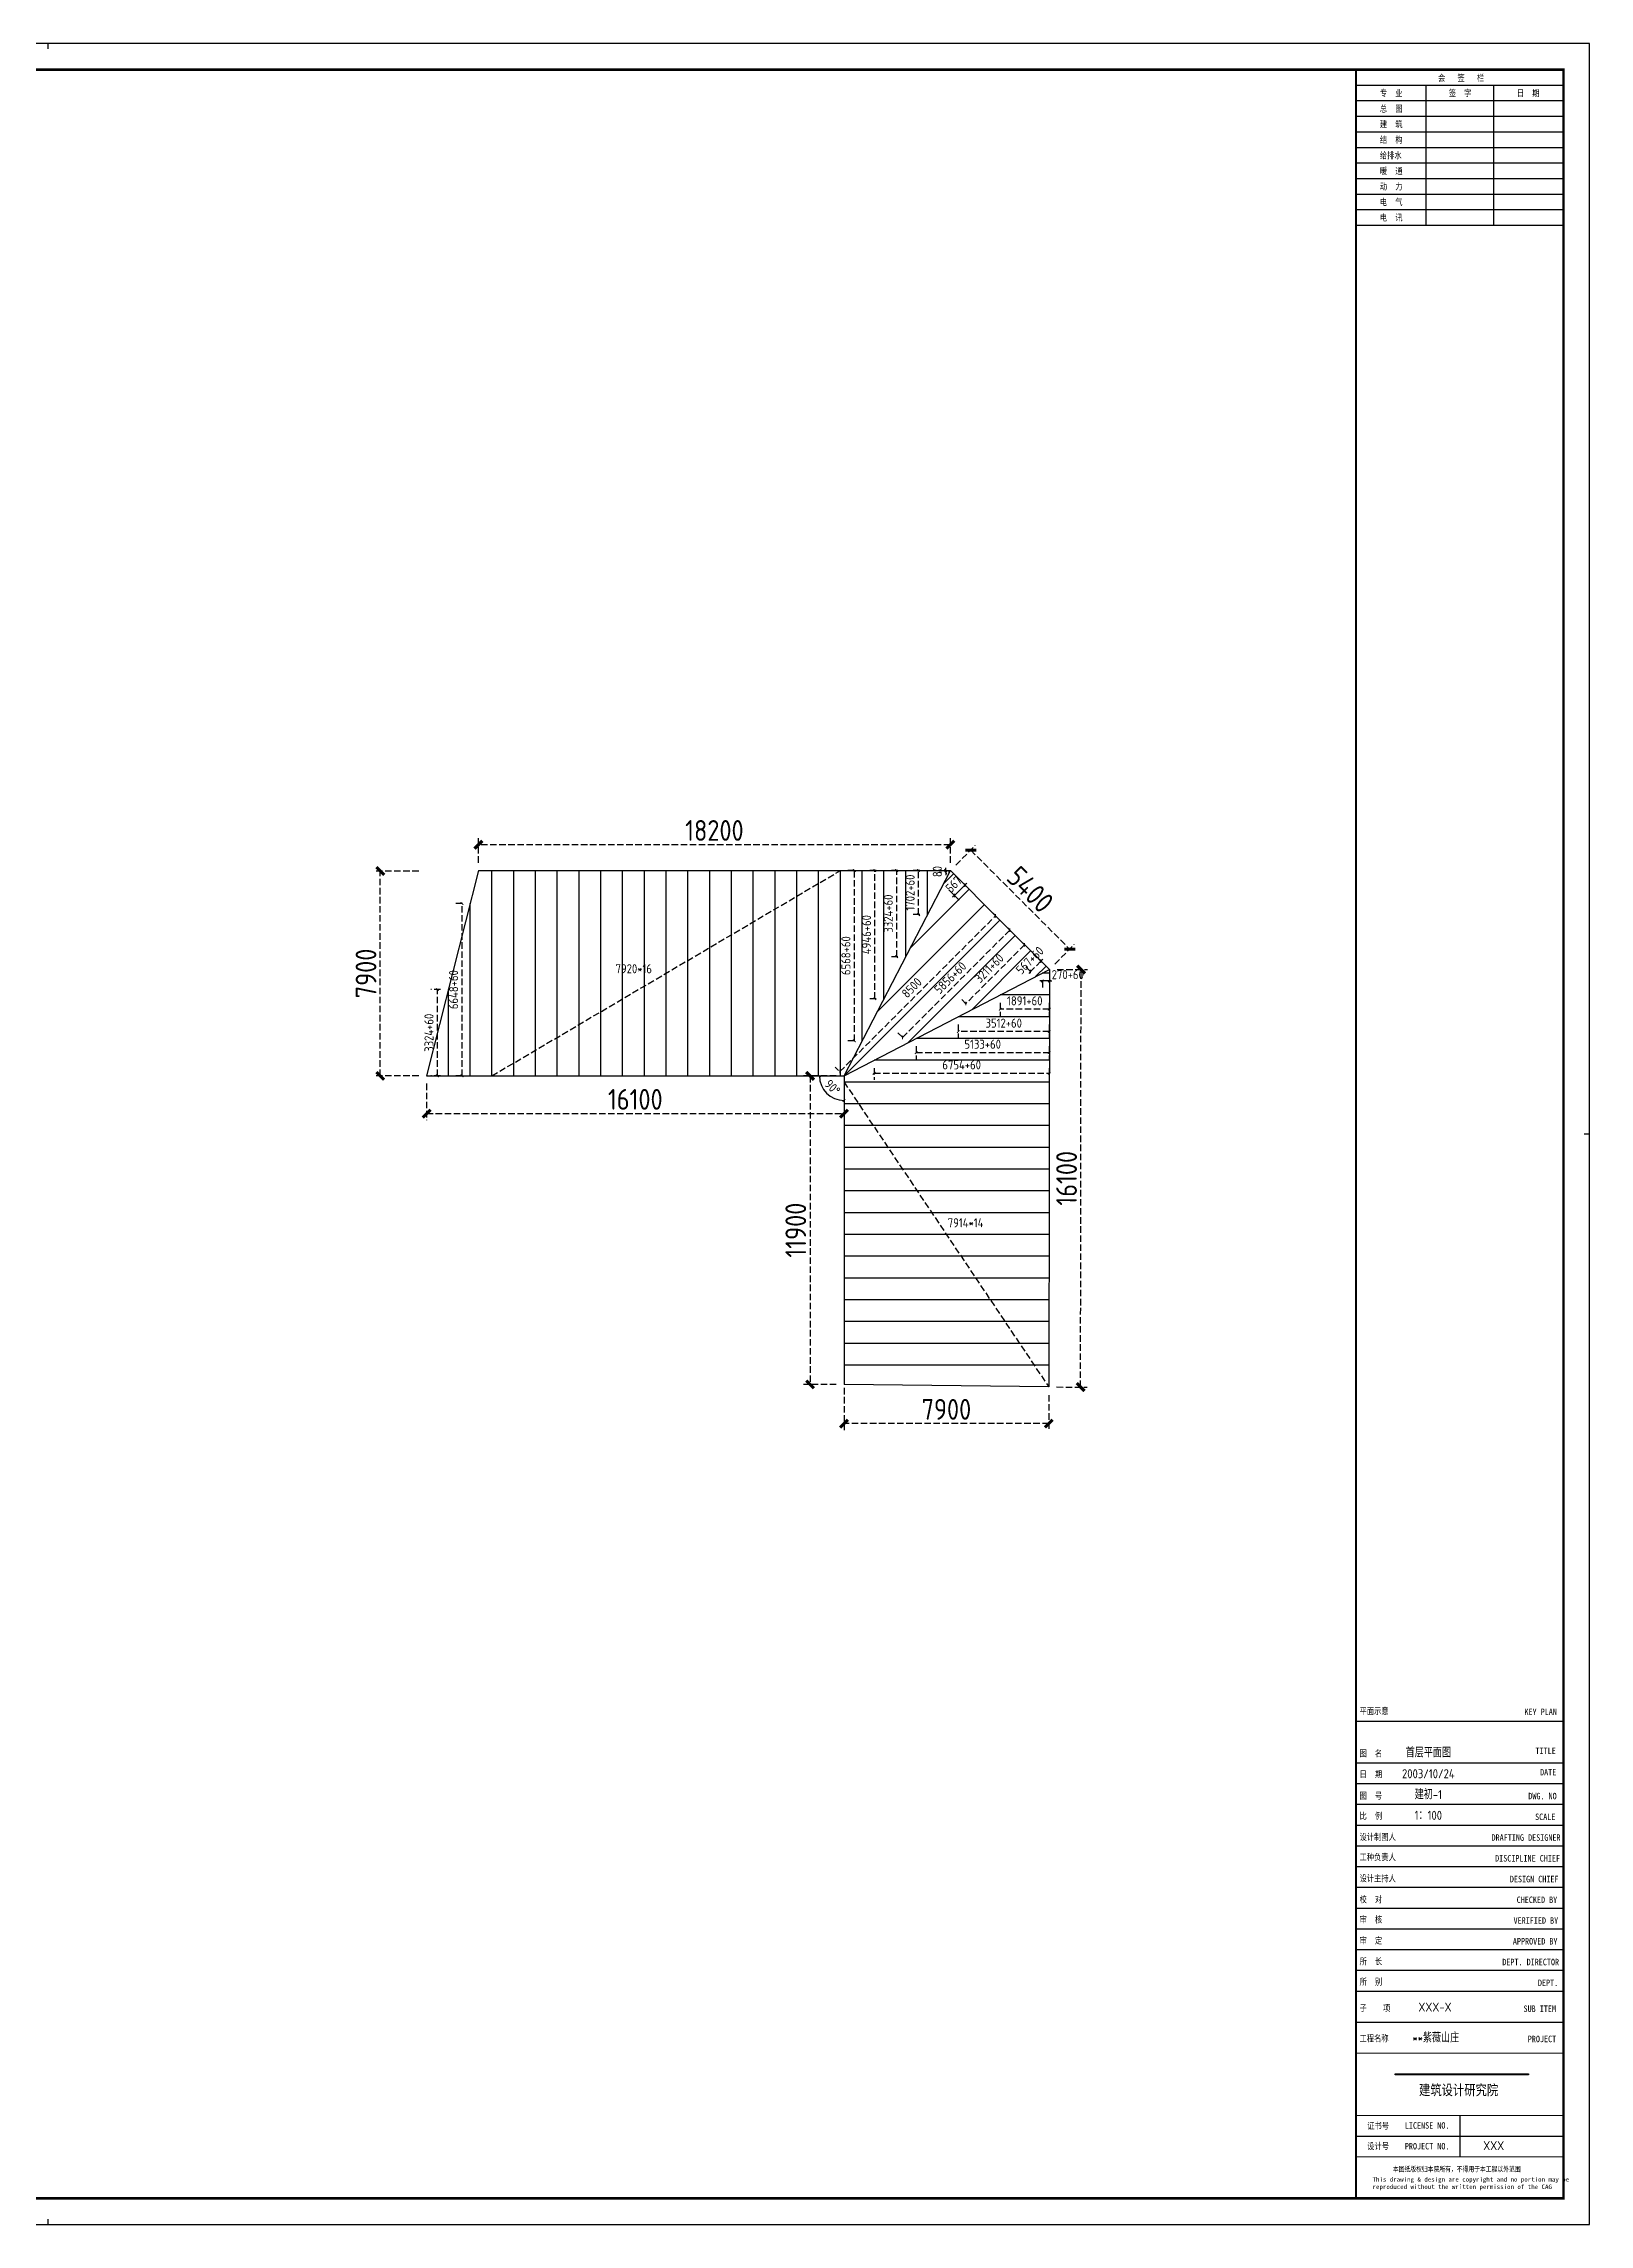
# Model space of a CAD drawing. Extents: x 18695 to 137595, y 9127 to 385570.
# Drawn here: x 77975 to 137595, y 301470 to 385570 of the extents above; entities that cross this region are included whole.
import ezdxf
from ezdxf.enums import TextEntityAlignment as Align

# ---------------------------------------------------------------- set-up
doc = ezdxf.new("R2010")
doc.units = 0
doc.header["$LTSCALE"] = 1000
doc.header["$MEASUREMENT"] = 0
doc.linetypes.add('DASH', pattern=[0.35, 0.25, -0.1])
doc.layers.add('PUB_TITLE', color=4, linetype='Continuous')
doc.styles.get("Standard").update_dxf_attribs({"font": 'gbenor.shx', "bigfont": 'gbcbig.shx'})
doc.styles.add('图框', font='')
doc.styles.get('图框').set_extended_font_data('SimSun')
doc.dimstyles.get("Standard").update_dxf_attribs({"dimscale": 100, "dimtxt": 3.5, "dimasz": 1, "dimexe": 2.5, "dimexo": 3, "dimgap": 1.5, "dimtad": 1, "dimdec": 0, "dimzin": 0, "dimdsep": 46, "dimtxsty": 'Standard', "dimblk": 'ARCHTICK', "dimcen": 0.09, "dimadec": 0, "dimazin": 0, "dimtfac": 1, "dimtdec": 0, "dimtix": 1, "dimtmove": 2, "dimatfit": 3, "dimfxl": 1, "dimtolj": 1, "dimtzin": 0, "dimarcsym": 0})

# ---------------------------------------------------------------- blocks, each defined once
blk = doc.blocks.new('$titleblk$00000167')
blk.add_hatch(color=256).paths.add_polyline_path([(-74.91, 58.12), (-74.91, 57.66), (-23.44, 57.66), (-23.44, 58.12)])
for p, q in [((-594.5, 839), (-594.5, 841)), ((-90, 825), (-10, 825)), ((-63, 771), (-63, 825)), ((-37, 825), (-37, 771)), ((-90, 819), (-10, 819)), ((-90, 813), (-10, 813)), ((-90, 807), (-10, 807)), ((-90, 801), (-10, 801)), ((-90, 795), (-10, 795)), ((-90, 789), (-10, 789)), ((-90, 783), (-10, 783)), ((-90, 777), (-10, 777)), ((-90, 771), (-10, 771)), ((0, 420.5), (-2, 420.5)), ((-90, 194), (-10, 194)), ((-90, 194), (-10, 194)), ((-90, 178), (-10, 178)), ((-90, 170), (-10, 170)), ((-90, 162), (-10, 162)), ((-90, 154), (-10, 154)), ((-90, 146), (-10, 146)), ((-90, 138), (-10, 138)), ((-90, 130), (-10, 130)), ((-90, 122), (-10, 122)), ((-90, 114), (-10, 114)), ((-90, 106), (-10, 106)), ((-90, 98), (-10, 98)), ((-90, 90), (-10, 90)), ((-90, 78), (-10, 78)), ((-90, 34), (-10, 34)), ((-50, 42), (-50, 26)), ((-594.5, 0), (-594.5, 2))]:
    blk.add_line(p, q)
for points in [[(-1189, 0), (0, 0), (0, 841), (-1189, 841)], [(-74.91, 58.12), (-23.44, 58.12), (-23.44, 57.66), (-74.91, 57.66)]]:
    blk.add_lwpolyline(points, close=True)
at = {"const_width": 1}
blk.add_lwpolyline([(-1164, 10), (-10, 10), (-10, 831), (-1164, 831)], close=True, dxfattribs=at)
for points, const_width in [([(-90, 831), (-90, 10)], 0.8), ([(-90, 831), (-90, 766.99)], 0.8), ([(-10, 766.99), (-10, 831), (-90, 831)], 0.8), ([(-90, 10), (-10, 10), (-10, 199.96)], 0.8), ([(-90, 66), (-10, 66)], 0.4), ([(-90, 42), (-10, 42)], 0.4), ([(-90, 26), (-10, 26)], 0.4)]:
    blk.add_lwpolyline(points, dxfattribs=dict(const_width=const_width))
at = {"style": '图框', "width": 0.8}
for s, height, p in [('会   签   栏', 2.5, (-58.39, 826.53)), ('总  图', 2.5, (-80.81, 814.66)), ('专  业', 2.5, (-80.81, 820.66)), ('签  字', 2.5, (-54.22, 820.66)), ('日  期', 2.5, (-28, 820.66)), ('建  筑', 2.5, (-80.81, 808.66)), ('结  构', 2.5, (-80.81, 802.66)), ('给排水', 2.5, (-80.81, 796.66)), ('暖  通', 2.5, (-80.81, 790.66)), ('动  力', 2.5, (-80.81, 784.66)), ('电  气', 2.5, (-80.81, 778.66)), ('电  讯', 2.5, (-80.81, 772.66)), ('平面示意', 2.5, (-88.65, 196.71)), ('KEY PLAN', 2.5, (-25.05, 196.43)), ('图  名', 2.5, (-88.65, 180.41)), ('TITLE', 2.5, (-20.79, 181.37)), ('日  期', 2.5, (-88.65, 172.37)), ('DATE', 2.5, (-19.03, 173.13)), ('图  号', 2.5, (-88.65, 164.07)), ('DWG. NO', 2.5, (-23.56, 163.93)), ('比  例', 2.5, (-88.65, 156.29)), ('SCALE', 2.5, (-20.94, 155.93)), ('设计制图人', 2.5, (-88.65, 148.18)), ('工种负责人', 2.5, (-88.65, 140.37)), ('DRAFTING DESIGNER', 2.5, (-37.74, 147.93)), ('设计主持人', 2.5, (-88.65, 132.21)), ('DISCIPLINE CHIEF', 2.5, (-36.36, 139.93)), ('校  对', 2.5, (-88.65, 124.09)), ('DESIGN CHIEF', 2.5, (-30.68, 131.93)), ('CHECKED BY', 2.5, (-28.05, 123.93)), ('审  核', 2.5, (-88.65, 116.31)), ('VERIFIED BY', 2.5, (-29.25, 115.93)), ('审  定', 2.5, (-88.65, 108.21)), ('APPROVED BY', 2.5, (-29.52, 107.93)), ('所  长', 2.5, (-88.65, 100.2)), ('DEPT. DIRECTOR', 2.5, (-33.6, 99.93)), ('所  别', 2.5, (-88.65, 92.35)), ('DEPT.', 2.5, (-19.86, 91.93)), ('子    项', 2.5, (-88.65, 82.15)), ('SUB ITEM', 2.5, (-25.4, 81.92)), ('工程名称', 2.5, (-88.65, 70.5)), ('PROJECT', 2.5, (-23.76, 70.26)), ('建筑设计研究院', 4, (-65.71, 49.84)), ('证书号', 2.5, (-85.69, 36.75)), ('LICENSE NO.', 2.5, (-71.18, 36.9)), ('设计号', 2.5, (-85.69, 28.92)), ('PROJECT NO.', 2.5, (-71.18, 28.9)), ('本图纸版权归本院所有，不得用于本工程以外范围', 2, (-75.8, 20.34))]:
    blk.add_text(s, height=height, dxfattribs=at).set_placement(p)
at = {"insert": (-83.62, 18.2), "char_height": 1.7, "width": 72.25, "attachment_point": 1, "style": '图框'}
blk.add_mtext('This drawing & design are copyright and no portion may be reproduced without the written permission of the CAG', dxfattribs=at)
at = {"flags": 4}
for tag, p in [('(扩展图名)', (-62.12, 184.1)), ('图名', (-62.12, 180.13)), ('日期', (-62.12, 172.03)), ('图号', (-62.12, 163.99)), ('比例', (-62.12, 156)), ('子项', (-59.56, 82.07)), ('工程名称', (-59.24, 70.19)), ('设计号', (-36.91, 28.62))]:
    blk.add_attdef(tag, text='', height=3.5, dxfattribs=at).set_placement(p, align=Align.CENTER)
for tag, p in [('设计人', (-64.84, 148.13)), ('负责人', (-64.71, 140.27)), ('主持人', (-64.73, 132.26)), ('校对人', (-64.28, 124.4)), ('审核人', (-63.96, 116.15)), ('审定人', (-64.16, 107.95)), ('所长', (-64.16, 99.76))]:
    blk.add_attdef(tag, p, '', height=3.5)
blk = doc.blocks.new('_ArchTick')
at = {"color": 0, "linetype": 'ByBlock', "const_width": 0.4}
blk.add_lwpolyline([(-0.5, -0.5), (0.5, 0.5)], dxfattribs=at)
blk = doc.blocks.new('*D187')
at = {"color": 0, "linetype": 'DASH', "lineweight": -2}
for p, q in [((92446, 353662), (90710, 353662)), ((90960, 345762), (90960, 353662)), ((92446, 345762), (90710, 345762))]:
    blk.add_line(p, q, dxfattribs=at)
at = {"layer": 'Defpoints', "color": 0}
for p in [(90960, 353662), (92746, 353662), (92746, 345762)]:
    blk.add_point(p, dxfattribs=at)
at = {"color": 0, "lineweight": -2, "xscale": 300, "yscale": 300, "zscale": 300}
for p, rotation in [((90960, 353662), 90), ((90960, 345762), 270)]:
    blk.add_blockref('_ArchTick', p, dxfattribs=dict(at, rotation=rotation))
at = {"color": 0, "insert": (90410, 349712), "char_height": 800, "attachment_point": 5, "rotation": 90}
blk.add_mtext('\\A1;7900', dxfattribs=at)
blk = doc.blocks.new('*D207')
at = {"color": 0, "linetype": 'DASH', "lineweight": -2}
for p, q in [((92746, 345462), (92746, 344055)), ((108846, 345462), (108846, 344055)), ((92746, 344305), (108846, 344305))]:
    blk.add_line(p, q, dxfattribs=at)
at = {"layer": 'Defpoints', "color": 0}
for p in [(92746, 345762), (108846, 345762), (108846, 344305)]:
    blk.add_point(p, dxfattribs=at)
at = {"color": 0, "lineweight": -2, "xscale": 300, "yscale": 300, "zscale": 300, "rotation": 180}
blk.add_blockref('_ArchTick', (92746, 344305), dxfattribs=at)
at = {"color": 0, "lineweight": -2, "xscale": 300, "yscale": 300, "zscale": 300}
blk.add_blockref('_ArchTick', (108846, 344305), dxfattribs=at)
at = {"color": 0, "insert": (100796, 344855), "char_height": 800, "attachment_point": 5}
blk.add_mtext('\\A1;16100', dxfattribs=at)
blk = doc.blocks.new('*D208')
at = {"color": 0, "linetype": 'DASH', "lineweight": -2}
for p, q in [((108546, 345762), (107286, 345762)), ((107536, 345762), (107536, 333862)), ((108546, 333862), (107286, 333862))]:
    blk.add_line(p, q, dxfattribs=at)
at = {"layer": 'Defpoints', "color": 0}
for p in [(108846, 345762), (107536, 333862), (108846, 333862)]:
    blk.add_point(p, dxfattribs=at)
at = {"color": 0, "lineweight": -2, "xscale": 300, "yscale": 300, "zscale": 300}
for p, rotation in [((107536, 345762), 90), ((107536, 333862), 270)]:
    blk.add_blockref('_ArchTick', p, dxfattribs=dict(at, rotation=rotation))
at = {"color": 0, "insert": (106986, 339812), "char_height": 800, "attachment_point": 5, "rotation": 90}
blk.add_mtext('\\A1;11900', dxfattribs=at)
blk = doc.blocks.new('*D185')
at = {"color": 0, "linetype": 'DASH', "lineweight": -2}
for p, q in [((117065, 349863), (118239, 349861)), ((117970, 333761), (117989, 349861)), ((117045, 333763), (118220, 333761))]:
    blk.add_line(p, q, dxfattribs=at)
at = {"layer": 'Defpoints', "color": 0}
for p in [(116765, 349863), (117989, 349861), (116746, 333763)]:
    blk.add_point(p, dxfattribs=at)
at = {"color": 0, "lineweight": -2, "xscale": 300, "yscale": 300, "zscale": 300}
for p, rotation in [((117989, 349861), 89.93026301446912), ((117970, 333761), 269.9302630144691)]:
    blk.add_blockref('_ArchTick', p, dxfattribs=dict(at, rotation=rotation))
at = {"color": 0, "insert": (117429, 341812), "char_height": 800, "attachment_point": 5, "rotation": 89.93026}
blk.add_mtext('\\A1;16100', dxfattribs=at)
blk = doc.blocks.new('*D186')
at = {"color": 0, "linetype": 'DASH', "lineweight": -2}
for p, q in [((113159, 353893), (113910, 354645)), ((113734, 354468), (117552, 350650)), ((116977, 350075), (117729, 350827))]:
    blk.add_line(p, q, dxfattribs=at)
at = {"layer": 'Defpoints', "color": 0}
for p in [(112947, 353681), (116765, 349863), (117552, 350650)]:
    blk.add_point(p, dxfattribs=at)
at = {"color": 0, "lineweight": -2, "xscale": 300, "yscale": 300, "zscale": 300}
for p, rotation in [((113734, 354468), 134.9999999999999), ((117552, 350650), 314.9999999999998)]:
    blk.add_blockref('_ArchTick', p, dxfattribs=dict(at, rotation=rotation))
at = {"color": 0, "insert": (116032, 352948), "char_height": 800, "attachment_point": 5, "rotation": 315}
blk.add_mtext('\\A1;5400', dxfattribs=at)
blk = doc.blocks.new('*D188')
at = {"color": 0, "linetype": 'DASH', "lineweight": -2}
for p, q in [((94747, 353981), (94747, 354926)), ((112947, 353981), (112947, 354926)), ((112947, 354676), (94747, 354676))]:
    blk.add_line(p, q, dxfattribs=at)
at = {"layer": 'Defpoints', "color": 0}
for p in [(94747, 354676), (94747, 353681), (112947, 353681)]:
    blk.add_point(p, dxfattribs=at)
at = {"color": 0, "lineweight": -2, "xscale": 300, "yscale": 300, "zscale": 300, "rotation": 180}
blk.add_blockref('_ArchTick', (94747, 354676), dxfattribs=at)
at = {"color": 0, "lineweight": -2, "xscale": 300, "yscale": 300, "zscale": 300}
blk.add_blockref('_ArchTick', (112947, 354676), dxfattribs=at)
at = {"color": 0, "insert": (103847, 355226), "char_height": 800, "attachment_point": 5}
blk.add_mtext('\\A1;18200', dxfattribs=at)
blk = doc.blocks.new('*D189')
at = {"color": 0, "linetype": 'DASH', "lineweight": -2}
for p, q in [((108846, 333728), (108846, 332101)), ((116745, 333453), (116745, 332101)), ((116745, 332351), (108846, 332351))]:
    blk.add_line(p, q, dxfattribs=at)
at = {"layer": 'Defpoints', "color": 0}
for p in [(108846, 334028), (116745, 333753), (108846, 332351)]:
    blk.add_point(p, dxfattribs=at)
at = {"color": 0, "lineweight": -2, "xscale": 300, "yscale": 300, "zscale": 300, "rotation": 180}
blk.add_blockref('_ArchTick', (108846, 332351), dxfattribs=at)
at = {"color": 0, "lineweight": -2, "xscale": 300, "yscale": 300, "zscale": 300}
blk.add_blockref('_ArchTick', (116745, 332351), dxfattribs=at)
at = {"color": 0, "insert": (112795, 332901), "char_height": 800, "attachment_point": 5}
blk.add_mtext('\\A1;7900', dxfattribs=at)
blk = doc.blocks.new('*D190')
at = {"color": 0, "linetype": 'DASH', "lineweight": -2}
for p, q in [((93286, 349086), (92913, 349086)), ((93163, 345762), (93163, 349086)), ((93286, 345762), (92913, 345762))]:
    blk.add_line(p, q, dxfattribs=at)
at = {"layer": 'Defpoints', "color": 0}
for p in [(93163, 349086), (93586, 349086), (93586, 345762)]:
    blk.add_point(p, dxfattribs=at)
at = {"color": 0, "lineweight": -2, "xscale": 100, "yscale": 100, "zscale": 100}
for p, rotation in [((93163, 349086), 90), ((93163, 345762), 270)]:
    blk.add_blockref('_ArchTick', p, dxfattribs=dict(at, rotation=rotation))
at = {"color": 0, "insert": (92838, 347424), "char_height": 350, "attachment_point": 5, "rotation": 90}
blk.add_mtext('\\A1;3324+60', dxfattribs=at)
blk = doc.blocks.new('*D191')
at = {"color": 0, "linetype": 'DASH', "lineweight": -2}
for p, q in [((94126, 352410), (93862, 352410)), ((94112, 345762), (94112, 352410)), ((94126, 345762), (93862, 345762))]:
    blk.add_line(p, q, dxfattribs=at)
at = {"layer": 'Defpoints', "color": 0}
for p in [(94112, 352410), (94426, 352410), (94426, 345762)]:
    blk.add_point(p, dxfattribs=at)
at = {"color": 0, "lineweight": -2, "xscale": 100, "yscale": 100, "zscale": 100}
for p, rotation in [((94112, 352410), 90), ((94112, 345762), 270)]:
    blk.add_blockref('_ArchTick', p, dxfattribs=dict(at, rotation=rotation))
at = {"color": 0, "insert": (93787, 349086), "char_height": 350, "attachment_point": 5, "rotation": 90}
blk.add_mtext('\\A1;6648+60', dxfattribs=at)
blk = doc.blocks.new('*D192')
at = {"color": 0, "linetype": 'DASH', "lineweight": -2}
for p, q in [((109246, 353681), (108996, 353681)), ((109246, 347113), (109246, 353681)), ((109246, 347113), (108996, 347113))]:
    blk.add_line(p, q, dxfattribs=at)
at = {"layer": 'Defpoints', "color": 0}
for p in [(109246, 353681), (109546, 353681), (109546, 347113)]:
    blk.add_point(p, dxfattribs=at)
at = {"color": 0, "lineweight": -2, "xscale": 100, "yscale": 100, "zscale": 100}
for p, rotation in [((109246, 353681), 90), ((109246, 347113), 270)]:
    blk.add_blockref('_ArchTick', p, dxfattribs=dict(at, rotation=rotation))
at = {"color": 0, "insert": (108920, 350397), "char_height": 350, "attachment_point": 5, "rotation": 90}
blk.add_mtext('\\A1;6568+60', dxfattribs=at)
blk = doc.blocks.new('*D193')
at = {"color": 0, "linetype": 'DASH', "lineweight": -2}
for p, q in [((110086, 353681), (109787, 353681)), ((110037, 348735), (110037, 353681)), ((110086, 348735), (109787, 348735))]:
    blk.add_line(p, q, dxfattribs=at)
at = {"layer": 'Defpoints', "color": 0}
for p in [(110037, 353681), (110386, 353681), (110386, 348735)]:
    blk.add_point(p, dxfattribs=at)
at = {"color": 0, "lineweight": -2, "xscale": 100, "yscale": 100, "zscale": 100}
for p, rotation in [((110037, 353681), 90), ((110037, 348735), 270)]:
    blk.add_blockref('_ArchTick', p, dxfattribs=dict(at, rotation=rotation))
at = {"color": 0, "insert": (109712, 351208), "char_height": 350, "attachment_point": 5, "rotation": 90}
blk.add_mtext('\\A1;4946+60', dxfattribs=at)
blk = doc.blocks.new('*D194')
at = {"color": 0, "linetype": 'DASH', "lineweight": -2}
for p, q in [((110926, 353681), (110628, 353681)), ((110878, 350358), (110878, 353681)), ((110926, 350358), (110628, 350358))]:
    blk.add_line(p, q, dxfattribs=at)
at = {"layer": 'Defpoints', "color": 0}
for p in [(110878, 353681), (111226, 353681), (111226, 350358)]:
    blk.add_point(p, dxfattribs=at)
at = {"color": 0, "lineweight": -2, "xscale": 100, "yscale": 100, "zscale": 100}
for p, rotation in [((110878, 353681), 90), ((110878, 350358), 270)]:
    blk.add_blockref('_ArchTick', p, dxfattribs=dict(at, rotation=rotation))
at = {"color": 0, "insert": (110553, 352019), "char_height": 350, "attachment_point": 5, "rotation": 90}
blk.add_mtext('\\A1;3324+60', dxfattribs=at)
blk = doc.blocks.new('*D195')
at = {"color": 0, "linetype": 'DASH', "lineweight": -2}
for p, q in [((111766, 353681), (111471, 353681)), ((111721, 351980), (111721, 353681)), ((111766, 351980), (111471, 351980))]:
    blk.add_line(p, q, dxfattribs=at)
at = {"layer": 'Defpoints', "color": 0}
for p in [(111721, 353681), (112066, 353681), (112066, 351980)]:
    blk.add_point(p, dxfattribs=at)
at = {"color": 0, "lineweight": -2, "xscale": 100, "yscale": 100, "zscale": 100}
for p, rotation in [((111721, 353681), 90), ((111721, 351980), 270)]:
    blk.add_blockref('_ArchTick', p, dxfattribs=dict(at, rotation=rotation))
at = {"color": 0, "insert": (111396, 352830), "char_height": 350, "attachment_point": 5, "rotation": 90}
blk.add_mtext('\\A1;1702+60', dxfattribs=at)
blk = doc.blocks.new('*D196')
at = {"color": 0, "linetype": 'DASH', "lineweight": -2}
for p, q in [((110006, 346063), (110006, 345612)), ((110006, 345862), (116761, 345862)), ((116761, 346063), (116761, 345612))]:
    blk.add_line(p, q, dxfattribs=at)
at = {"layer": 'Defpoints', "color": 0}
for p in [(110006, 346363), (116761, 346363), (116761, 345862)]:
    blk.add_point(p, dxfattribs=at)
at = {"color": 0, "lineweight": -2, "xscale": 100, "yscale": 100, "zscale": 100, "rotation": 180}
blk.add_blockref('_ArchTick', (110006, 345862), dxfattribs=at)
at = {"color": 0, "lineweight": -2, "xscale": 100, "yscale": 100, "zscale": 100}
blk.add_blockref('_ArchTick', (116761, 345862), dxfattribs=at)
at = {"color": 0, "insert": (113384, 346187), "char_height": 350, "attachment_point": 5}
blk.add_mtext('\\A1;6754+60', dxfattribs=at)
blk = doc.blocks.new('*D197')
at = {"color": 0, "linetype": 'DASH', "lineweight": -2}
for p, q in [((111629, 346903), (111629, 346408)), ((111629, 346658), (116762, 346658)), ((116762, 346903), (116762, 346408))]:
    blk.add_line(p, q, dxfattribs=at)
at = {"layer": 'Defpoints', "color": 0}
for p in [(111629, 347203), (116762, 347203), (116762, 346658)]:
    blk.add_point(p, dxfattribs=at)
at = {"color": 0, "lineweight": -2, "xscale": 100, "yscale": 100, "zscale": 100, "rotation": 180}
blk.add_blockref('_ArchTick', (111629, 346658), dxfattribs=at)
at = {"color": 0, "lineweight": -2, "xscale": 100, "yscale": 100, "zscale": 100}
blk.add_blockref('_ArchTick', (116762, 346658), dxfattribs=at)
at = {"color": 0, "insert": (114195, 346983), "char_height": 350, "attachment_point": 5}
blk.add_mtext('\\A1;5133+60', dxfattribs=at)
blk = doc.blocks.new('*D198')
at = {"color": 0, "linetype": 'DASH', "lineweight": -2}
for p, q in [((113251, 347743), (113251, 347220)), ((116763, 347470), (113251, 347470)), ((116763, 347743), (116763, 347220))]:
    blk.add_line(p, q, dxfattribs=at)
at = {"layer": 'Defpoints', "color": 0}
for p in [(113251, 348043), (113251, 347470), (116763, 348043)]:
    blk.add_point(p, dxfattribs=at)
at = {"color": 0, "lineweight": -2, "xscale": 100, "yscale": 100, "zscale": 100}
for p, rotation in [((113251, 347470), 179.9999999999991), ((116763, 347470), 359.9999999999991)]:
    blk.add_blockref('_ArchTick', p, dxfattribs=dict(at, rotation=rotation))
at = {"color": 0, "insert": (115007, 347796), "char_height": 350, "attachment_point": 5}
blk.add_mtext('\\A1;3512+60', dxfattribs=at)
blk = doc.blocks.new('*D199')
at = {"color": 0, "linetype": 'DASH', "lineweight": -2}
for p, q in [((114873, 348583), (114873, 348082)), ((116764, 348332), (114873, 348332)), ((116764, 348583), (116764, 348082))]:
    blk.add_line(p, q, dxfattribs=at)
at = {"layer": 'Defpoints', "color": 0}
for p in [(114873, 348883), (114873, 348332), (116764, 348883)]:
    blk.add_point(p, dxfattribs=at)
at = {"color": 0, "lineweight": -2, "xscale": 100, "yscale": 100, "zscale": 100, "rotation": 180}
blk.add_blockref('_ArchTick', (114873, 348332), dxfattribs=at)
at = {"color": 0, "lineweight": -2, "xscale": 100, "yscale": 100, "zscale": 100}
blk.add_blockref('_ArchTick', (116764, 348332), dxfattribs=at)
at = {"color": 0, "insert": (115818, 348656), "char_height": 350, "attachment_point": 5}
blk.add_mtext('\\A1;1891+60', dxfattribs=at)
blk = doc.blocks.new('*D206')
at = {"color": 0, "lineweight": -2}
blk.add_arc((108846, 345762), 949, 180, 270, dxfattribs=at)
at = {"layer": 'Defpoints', "color": 0}
for p in [(92745, 345762), (108846, 345762), (108846, 345762), (108024, 345287), (108846, 333862)]:
    blk.add_point(p, dxfattribs=at)
at = {"color": 0, "lineweight": -2, "xscale": 100, "yscale": 100, "zscale": 100, "rotation": 90}
blk.add_blockref('_ArchTick', (107897, 345762), dxfattribs=at)
at = {"color": 0, "lineweight": -2, "xscale": 100, "yscale": 100, "zscale": 100}
blk.add_blockref('_ArchTick', (108846, 344813), dxfattribs=at)
at = {"color": 0, "insert": (108404, 345321), "char_height": 350, "attachment_point": 5, "rotation": 315}
blk.add_mtext('\\A1;90°', dxfattribs=at)
blk = doc.blocks.new('*D210')
at = {"color": 0, "lineweight": -2}
for p, q in [((116495, 349422), (116395, 349422)), ((116495, 349423), (116495, 349172)), ((116765, 349422), (116495, 349422)), ((116765, 349423), (116765, 349172)), ((116765, 349422), (116865, 349422))]:
    blk.add_line(p, q, dxfattribs=at)
at = {"layer": 'Defpoints', "color": 0}
for p in [(116495, 349723), (116495, 349422), (116765, 349723)]:
    blk.add_point(p, dxfattribs=at)
at = {"color": 0, "lineweight": -2, "xscale": 100, "yscale": 100, "zscale": 100}
blk.add_blockref('_ArchTick', (116495, 349422), dxfattribs=at)
at = {"color": 0, "lineweight": -2, "xscale": 100, "yscale": 100, "zscale": 100, "rotation": 180}
blk.add_blockref('_ArchTick', (116765, 349422), dxfattribs=at)
at = {"color": 0, "insert": (117476, 349665), "char_height": 350, "attachment_point": 5}
blk.add_mtext('\\A1;270+60', dxfattribs=at)
blk = doc.blocks.new('*D211')
at = {"color": 0, "lineweight": -2}
for p, q in [((112606, 353681), (112519, 353681)), ((112606, 353602), (112519, 353602)), ((112769, 353681), (112769, 353781)), ((112769, 353681), (112769, 353602)), ((112769, 353602), (112769, 353502))]:
    blk.add_line(p, q, dxfattribs=at)
at = {"layer": 'Defpoints', "color": 0}
for p in [(112769, 353602), (112906, 353681), (112906, 353602)]:
    blk.add_point(p, dxfattribs=at)
at = {"color": 0, "lineweight": -2, "xscale": 100, "yscale": 100, "zscale": 100}
for p, rotation in [((112769, 353681), 270), ((112769, 353602), 90)]:
    blk.add_blockref('_ArchTick', p, dxfattribs=dict(at, rotation=rotation))
at = {"color": 0, "insert": (112444, 353641), "char_height": 350, "attachment_point": 5, "rotation": 90}
blk.add_mtext('\\A1;80', dxfattribs=at)
blk = doc.blocks.new('*D224')
at = {"color": 0, "linetype": 'DASH', "lineweight": -2}
for p, q in [((108682, 345925), (114692, 351936)), ((114644, 351984), (114515, 352113)), ((108633, 345974), (108505, 346102))]:
    blk.add_line(p, q, dxfattribs=at)
at = {"layer": 'Defpoints', "color": 0}
for p in [(114692, 351936), (114856, 351772), (108846, 345762)]:
    blk.add_point(p, dxfattribs=at)
at = {"color": 0, "lineweight": -2, "xscale": 100, "yscale": 100, "zscale": 100}
for p, rotation in [((114692, 351936), 45.00000000000097), ((108682, 345925), 225.000000000001)]:
    blk.add_blockref('_ArchTick', p, dxfattribs=dict(at, rotation=rotation))
at = {"color": 0, "insert": (111457, 349160), "char_height": 350, "attachment_point": 5, "rotation": 45}
blk.add_mtext('\\A1;8500', dxfattribs=at)
blk = doc.blocks.new('*D225')
at = {"color": 0, "linetype": 'DASH', "lineweight": -2}
for p, q in [((115238, 351390), (115067, 351561)), ((111104, 347244), (115244, 351384)), ((111097, 347250), (110927, 347420))]:
    blk.add_line(p, q, dxfattribs=at)
at = {"layer": 'Defpoints', "color": 0}
for p in [(115244, 351384), (115450, 351178), (111309, 347038)]:
    blk.add_point(p, dxfattribs=at)
at = {"color": 0, "lineweight": -2, "xscale": 100, "yscale": 100, "zscale": 100}
for p, rotation in [((115244, 351384), 45.0000000000009), ((111104, 347244), 225.0000000000009)]:
    blk.add_blockref('_ArchTick', p, dxfattribs=dict(at, rotation=rotation))
at = {"color": 0, "insert": (112944, 349544), "char_height": 350, "attachment_point": 5, "rotation": 45}
blk.add_mtext('\\A1;5856+60', dxfattribs=at)
blk = doc.blocks.new('*D226')
at = {"color": 0, "linetype": 'DASH', "lineweight": -2}
for p, q in [((115811, 350818), (113540, 348547)), ((115832, 350796), (115634, 350994)), ((113561, 348526), (113363, 348724))]:
    blk.add_line(p, q, dxfattribs=at)
at = {"layer": 'Defpoints', "color": 0}
for p in [(116044, 350584), (113540, 348547), (113773, 348314)]:
    blk.add_point(p, dxfattribs=at)
at = {"color": 0, "lineweight": -2, "xscale": 100, "yscale": 100, "zscale": 100}
for p, rotation in [((115811, 350818), 44.99999999999969), ((113540, 348547), 224.9999999999996)]:
    blk.add_blockref('_ArchTick', p, dxfattribs=dict(at, rotation=rotation))
at = {"color": 0, "insert": (114445, 349912), "char_height": 350, "attachment_point": 5, "rotation": 45}
blk.add_mtext('\\A1;3211+60', dxfattribs=at)
blk = doc.blocks.new('*D228')
at = {"color": 0, "linetype": 'DASH', "lineweight": -2}
for p, q in [((116025, 349802), (115864, 349962)), ((116442, 350186), (116041, 349786)), ((116426, 350202), (116265, 350363)), ((116442, 350186), (116512, 350257)), ((116041, 349786), (115970, 349715))]:
    blk.add_line(p, q, dxfattribs=at)
at = {"layer": 'Defpoints', "color": 0}
for p in [(116638, 349990), (116041, 349786), (116237, 349590)]:
    blk.add_point(p, dxfattribs=at)
at = {"color": 0, "lineweight": -2, "xscale": 100, "yscale": 100, "zscale": 100}
for p, rotation in [((116041, 349786), 44.99999999999689), ((116442, 350186), 224.9999999999969)]:
    blk.add_blockref('_ArchTick', p, dxfattribs=dict(at, rotation=rotation))
at = {"color": 0, "insert": (116011, 350216), "char_height": 350, "attachment_point": 5, "rotation": 45}
blk.add_mtext('\\A1;567+60', dxfattribs=at)
blk = doc.blocks.new('*D229')
at = {"color": 0, "lineweight": -2}
for p, q in [((113286, 353342), (113684, 352944)), ((112885, 352941), (113283, 352543)), ((113107, 352720), (113036, 352649)), ((113507, 353121), (113107, 352720)), ((113507, 353121), (113578, 353191))]:
    blk.add_line(p, q, dxfattribs=at)
at = {"layer": 'Defpoints', "color": 0}
for p in [(113074, 353554), (112673, 353153), (113107, 352720)]:
    blk.add_point(p, dxfattribs=at)
at = {"color": 0, "lineweight": -2, "xscale": 100, "yscale": 100, "zscale": 100}
for p, rotation in [((113107, 352720), 44.99999999999791), ((113507, 353121), 224.9999999999979)]:
    blk.add_blockref('_ArchTick', p, dxfattribs=dict(at, rotation=rotation))
at = {"color": 0, "insert": (113077, 353150), "char_height": 350, "attachment_point": 5, "rotation": 45}
blk.add_mtext('\\A1;567', dxfattribs=at)

msp = doc.modelspace()

# ---------------------------------------------------------------- linework, layer by layer
for p, q in [((94746.7, 353681.3), (92745.5, 345761.7)), ((94746.7, 353681.3), (112946.7, 353681.3)), ((95265.5, 345761.7), (95265.5, 353681.3)), ((96105.5, 345761.7), (96105.5, 353681.3)), ((96945.5, 345761.7), (96945.5, 353681.3)), ((97785.5, 345761.7), (97785.5, 353681.3)), ((98625.5, 345761.7), (98625.5, 353681.3)), ((99465.5, 345761.7), (99465.5, 353681.3)), ((100305.5, 345761.7), (100305.5, 353681.3)), ((101145.5, 345761.7), (101145.5, 353681.3)), ((101985.5, 345761.7), (101985.5, 353681.3)), ((102825.5, 345761.7), (102825.5, 353681.3)), ((103665.5, 345761.7), (103665.5, 353681.3)), ((104505.5, 345761.7), (104505.5, 353681.3)), ((105345.5, 345761.7), (105345.5, 353681.3)), ((106185.5, 345761.7), (106185.5, 353681.3)), ((107025.5, 345761.7), (107025.5, 353681.3)), ((107865.5, 345761.7), (107865.5, 353681.3)), ((108705.5, 345761.7), (108705.5, 353681.3)), ((108845.5, 345761.7), (112946.7, 353681.3)), ((109545.5, 347113.4), (109545.5, 353681.3)), ((110385.5, 348735.5), (110385.5, 353681.3)), ((111225.5, 350357.6), (111225.5, 353681.3)), ((112065.5, 351979.6), (112065.5, 353681.3)), ((112673.3, 353153.3), (113074, 353554)), ((112905.5, 353601.7), (112905.5, 353681.3)), ((114855.9, 351772.1), (112946.7, 353681.3)), ((94425.5, 345761.7), (94425.5, 352410.1)), ((111397.4, 350689.5), (113668, 352960)), ((108845.5, 345761.7), (114855.9, 351772.1)), ((110121.4, 348225.6), (114261.9, 352366.1)), ((114855.9, 351772.1), (116765.1, 349862.9)), ((111309.4, 347037.6), (115449.9, 351178.1)), ((108845.5, 345761.7), (116765.1, 349862.9)), ((113773.2, 348313.6), (116043.8, 350584.2)), ((116237.1, 349589.5), (116637.8, 349990.2)), ((116765.1, 349862.9), (116745.5, 333762.9)), ((93585.5, 345761.7), (93585.5, 349085.9)), ((116764.9, 349722.9), (116494.8, 349722.9)), ((116763.9, 348882.9), (114872.7, 348882.9)), ((116745.5, 348042.9), (113250.6, 348042.9)), ((116762.9, 348042.9), (113250.6, 348042.9)), ((116761.9, 347202.9), (111628.6, 347202.9)), ((92745.5, 345761.7), (108845.5, 345761.7)), ((108845.5, 345761.7), (108845.5, 333861.7)), ((116760.8, 346362.9), (110006.5, 346362.9)), ((116759.8, 345522.9), (108845.5, 345522.9)), ((116758.8, 344682.9), (108845.5, 344682.9)), ((116757.8, 343842.9), (108845.5, 343842.9)), ((116756.7, 343002.9), (108845.5, 343002.9)), ((116755.7, 342162.9), (108845.5, 342162.9)), ((116754.7, 341322.9), (108845.5, 341322.9)), ((116753.7, 340482.9), (108845.5, 340482.9)), ((116752.7, 339642.9), (108845.5, 339642.9)), ((116751.6, 338802.9), (108845.5, 338802.9)), ((116750.6, 337962.9), (108845.5, 337962.9)), ((116749.6, 337122.9), (108845.5, 337122.9)), ((116748.6, 336282.9), (108845.5, 336282.9)), ((116747.5, 335442.9), (108845.5, 335442.9)), ((116746.5, 334602.9), (108845.5, 334602.9)), ((116745.5, 333762.9), (108845.5, 333861.7))]:
    msp.add_line(p, q)
at = {"linetype": 'DASH'}
for p, q in [((95265.5, 345761.7), (108705.5, 353681.3)), ((108845.5, 345522.9), (116745.5, 333762.9))]:
    msp.add_line(p, q, dxfattribs=at)

# ---------------------------------------------------------------- block references
at = {"layer": 'PUB_TITLE', "xscale": 100, "yscale": 100, "zscale": 100}
msp.add_blockref('$titleblk$00000167', (137594.7, 301469.6), dxfattribs=at).add_auto_attribs({'比例': '1：100', '图号': '建初-1', '日期': '2003/10/24', '图名': '首层平面图', '子项': 'XXX-X', '工程名称': '**紫薇山庄', '设计号': 'XXX'})

# ---------------------------------------------------------------- texts
at = {"char_height": 350, "attachment_point": 1}
for s, insert, width in [('7920*16', (100034.5, 350067), 1249.5), ('7914*14', (112846.5, 340271), 941.5)]:
    msp.add_mtext(s, dxfattribs=dict(at, insert=insert, width=width))

# ---------------------------------------------------------------- dimensions: what is measured, and where the dimension line sits
for p1, p2, distance, picture, middle in [((112946.7, 353681.3), (94746.7, 353681.3), -995.2, '*D188', (103846.7, 355226.5)), ((112946.7, 353681.3), (116765.1, 349862.9), 1113, '*D186', (116031.8, 352948)), ((92745.5, 345761.7), (92745.5, 353661.7), 1785.3, '*D187', (90410.2, 349711.7)), ((116745.5, 333762.9), (116765.1, 349862.9), -1224.2, '*D185', (117429.5, 341812.1)), ((92745.5, 345761.7), (108845.5, 345761.7), -1456.8, '*D207', (100795.5, 344854.9)), ((108845.5, 345761.7), (108845.5, 333861.7), -1309.3, '*D208', (106986.2, 339811.7))]:
    dim = msp.add_aligned_dim(p1=p1, p2=p2, distance=distance, dimstyle='Standard', override={"dimtxt": 8, "dimasz": 3})
    dim.commit()
    dim.dimension.update_dxf_attribs({"geometry": picture, "text_midpoint": middle})
for p1, p2, distance, text, picture, middle in [((109545.5, 347113.4), (109545.5, 353681.3), 300, '6568+60', '*D192', (108920.5, 350397.4)), ((110385.5, 348735.5), (110385.5, 353681.3), 348.2, '4946+60', '*D193', (109712.3, 351208.4)), ((111225.5, 350357.6), (111225.5, 353681.3), 348, '3324+60', '*D194', (110552.5, 352019.4)), ((112065.5, 351979.6), (112065.5, 353681.3), 345, '1702+60', '*D195', (111395.5, 352830.5)), ((94425.5, 345761.7), (94425.5, 352410.1), 314, '6648+60', '*D191', (93786.5, 349085.9)), ((111309.4, 347037.6), (115449.9, 351178.1), 291.1, '5856+60', '*D225', (112943.9, 349543.6)), ((116043.8, 350584.2), (113773.2, 348313.6), -330, '3211+60', '*D226', (114445.4, 349912)), ((116637.8, 349990.2), (116237.1, 349589.5), -277.5, '567+60', '*D228', (116011.5, 350215.9)), ((93585.5, 345761.7), (93585.5, 349085.9), 423, '3324+60', '*D190', (92837.5, 347423.8)), ((116763.9, 348882.9), (114872.7, 348882.9), 551.4, '1891+60', '*D199', (115818.3, 348656.5)), ((116762.9, 348042.9), (113250.6, 348042.9), 572.4, '3512+60', '*D198', (115006.8, 347795.5)), ((111628.6, 347202.9), (116761.9, 347202.9), -544.5, '5133+60', '*D197', (114195.2, 346983.5)), ((110006.5, 346362.9), (116760.8, 346362.9), -500.9, '6754+60', '*D196', (113383.7, 346187))]:
    dim = msp.add_aligned_dim(p1=p1, p2=p2, distance=distance, text=text, dimstyle='Standard')
    dim.commit()
    dim.dimension.update_dxf_attribs({"geometry": picture, "text_midpoint": middle})
for p1, p2, distance, picture, middle in [((112905.5, 353681.3), (112905.5, 353601.7), -136.5, '*D211', (112444, 353641.5)), ((113074, 353554), (112673.3, 353153.3), 612.7, '*D229', (113077.1, 353150.2)), ((108845.5, 345761.7), (114855.9, 351772.1), 231.4, '*D224', (111457.2, 349160.4))]:
    dim = msp.add_aligned_dim(p1=p1, p2=p2, distance=distance, dimstyle='Standard')
    dim.commit()
    dim.dimension.update_dxf_attribs({"geometry": picture, "text_midpoint": middle})
dim = msp.add_linear_dim(base=(116494.8, 349422), p1=(116764.9, 349722.9), p2=(116494.8, 349722.9), angle=180, text='270+60', dimstyle='Standard')
dim.commit()
dim.dimension.update_dxf_attribs({"geometry": '*D210', "text_midpoint": (117476, 349665), "dimtype": 161})
dim = msp.add_angular_dim_2l(base=(108023.8, 345287.3), line1=((108845.5, 345761.7), (108845.5, 333861.7)), line2=((92745.5, 345761.7), (108845.5, 345761.7)), dimstyle='Standard')
dim.commit()
dim.dimension.update_dxf_attribs({"geometry": '*D206', "text_midpoint": (108404.4, 345320.6)})
dim = msp.add_linear_dim(base=(108845.5, 332351.2), p1=(116745.5, 333752.9), p2=(108845.5, 334028), dimstyle='Standard', override={"dimtxt": 8, "dimasz": 3})
dim.commit()
dim.dimension.update_dxf_attribs({"geometry": '*D189', "text_midpoint": (112795.5, 332901.2)})

doc.saveas('drawing.dxf')
